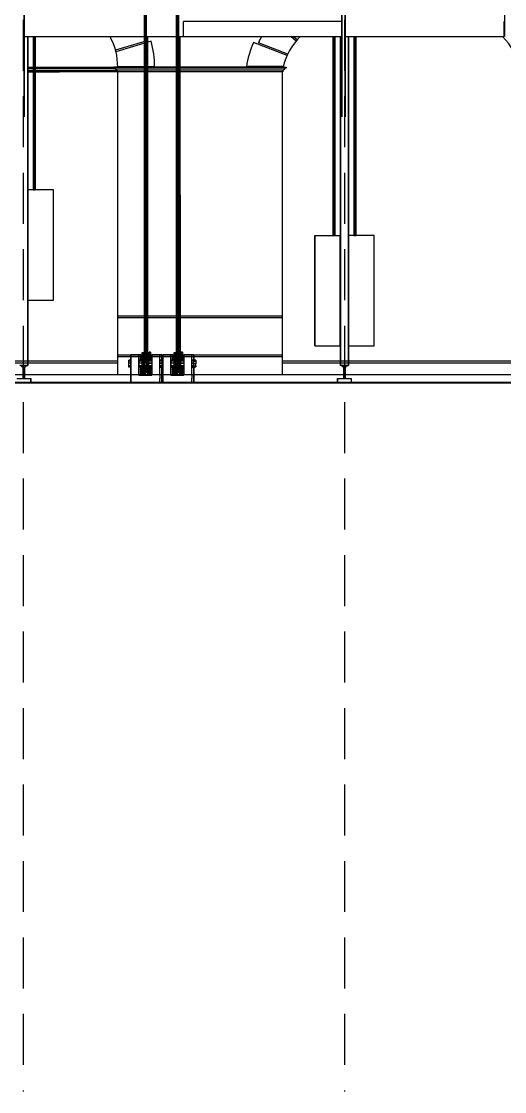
# Model space of a CAD drawing. Extents: x -43 to 90, y 6 to 81.
# Drawn here: x -0.87 to 5.15, y 6.38 to 19.71 of the extents above; entities that cross this region are included whole.
import ezdxf

# ---------------------------------------------------------------- set-up
doc = ezdxf.new("R2010")
doc.units = 0
doc.header["$LTSCALE"] = 0.1
doc.header["$MEASUREMENT"] = 0
doc.linetypes.add('HIDDEN', pattern=[9.525, 6.35, -3.175])
for name, color, linetype in [('cobertura nova', 4, 'CONTINUOUS'), ('hachures cobertura', 252, 'CONTINUOUS'), ('visto', 9, 'CONTINUOUS')]:
    doc.layers.add(name, color=color, linetype=linetype)
doc.layers.add('cortado', color=7, linetype='CONTINUOUS', lineweight=40)

msp = doc.modelspace()

# ---------------------------------------------------------------- linework, layer by layer
at = {"layer": 'cobertura nova'}
for p, q in [((-0.829, 20.402), (-0.829, 18.521)), ((-0.829, 18.521), (-0.829, 20.402)), ((0.671, 15.339), (0.67, 20.395)), ((0.679, 15.461), (0.67, 20.395)), ((0.679, 15.461), (0.678, 20.404)), ((0.678, 20.404), (0.687, 15.461)), ((0.686, 20.415), (0.69, 15.339)), ((0.686, 20.415), (0.687, 15.339)), ((0.689, 20.415), (0.69, 15.339)), ((1.066, 15.339), (1.068, 20.415)), ((1.068, 20.415), (1.07, 15.339)), ((1.07, 15.339), (1.071, 20.415)), ((1.078, 15.461), (1.071, 20.415)), ((1.078, 15.461), (1.079, 20.41)), ((1.085, 15.461), (1.079, 20.41)), ((1.086, 15.339), (1.087, 20.398)), ((1.087, 20.398), (1.089, 15.339)), ((1.09, 20.395), (1.089, 15.339)), ((3.125, 20.402), (3.125, 18.521)), ((3.125, 18.521), (3.125, 20.402)), ((3.165, 20.402), (3.165, 18.521)), ((3.165, 18.521), (3.165, 20.402)), ((0.668, 15.339), (0.667, 20.393)), ((0.671, 15.339), (0.667, 20.393)), ((3.165, 20.377), (3.165, 19.695)), ((5.152, 20.017), (5.152, 19.522)), ((1.152, 19.522), (1.152, 19.711)), ((3.125, 19.711), (1.152, 19.711)), ((3.125, 18.563), (3.125, 19.695)), ((5.145, 19.522), (5.145, 19.711)), ((5.152, 19.711), (5.152, 19.711)), ((5.152, 19.711), (5.152, 19.522)), ((-0.829, 19.522), (0.667, 19.522)), ((-0.787, 15.423), (-0.787, 19.522)), ((-0.787, 19.522), (-0.787, 15.423)), ((-0.717, 19.522), (-0.717, 17.611)), ((-0.717, 19.522), (-0.717, 17.611)), ((-0.714, 17.613), (-0.712, 19.522)), ((-0.714, 19.522), (-0.714, 17.613)), ((-0.706, 17.614), (-0.704, 19.522)), ((-0.706, 19.522), (-0.706, 17.614)), ((-0.698, 19.522), (-0.698, 17.613)), ((-0.698, 17.613), (-0.697, 19.522)), ((-0.695, 19.522), (-0.695, 17.611)), ((0.689, 19.522), (1.067, 19.522)), ((0.691, 19.522), (0.69, 17.756)), ((0.691, 19.522), (0.691, 15.55)), ((0.698, 19.522), (0.691, 15.55)), ((0.699, 15.55), (0.706, 19.522)), ((0.699, 15.55), (0.699, 19.522)), ((0.707, 15.588), (0.71, 19.522)), ((0.707, 15.588), (0.707, 19.522)), ((0.71, 15.588), (0.711, 19.522)), ((1.09, 19.522), (1.152, 19.522)), ((1.091, 19.522), (1.092, 15.55)), ((1.093, 19.522), (1.099, 15.55)), ((1.1, 15.55), (1.099, 19.522)), ((1.101, 19.522), (1.107, 15.588)), ((1.108, 15.588), (1.107, 19.522)), ((1.108, 19.522), (1.111, 15.588)), ((1.111, 15.588), (1.111, 19.522)), ((1.152, 19.522), (3.125, 19.522)), ((3.015, 17.042), (3.015, 19.522)), ((3.017, 19.522), (3.018, 17.044)), ((3.018, 17.044), (3.018, 19.522)), ((3.024, 19.522), (3.026, 17.045)), ((3.026, 17.045), (3.026, 19.522)), ((3.034, 17.044), (3.031, 19.522)), ((3.034, 17.044), (3.034, 19.522)), ((3.037, 17.042), (3.036, 19.522)), ((3.037, 19.522), (3.037, 17.042)), ((3.107, 15.423), (3.107, 19.522)), ((3.107, 19.522), (3.107, 15.423)), ((3.107, 15.423), (3.107, 19.522)), ((3.107, 19.522), (3.107, 15.423)), ((3.107, 19.522), (3.107, 15.423)), ((3.107, 19.522), (3.107, 15.423)), ((3.107, 15.423), (3.107, 19.522)), ((3.107, 19.522), (3.107, 15.423)), ((3.107, 15.423), (3.107, 19.522)), ((3.165, 19.522), (5.145, 19.522)), ((3.207, 15.423), (3.207, 19.522)), ((3.207, 19.522), (3.207, 15.423)), ((3.277, 19.522), (3.276, 17.042)), ((3.276, 19.522), (3.276, 17.042)), ((3.279, 19.522), (3.279, 17.044)), ((3.279, 17.044), (3.282, 19.522)), ((3.287, 19.522), (3.287, 17.045)), ((3.287, 17.045), (3.29, 19.522)), ((3.295, 17.044), (3.296, 19.522)), ((3.295, 19.522), (3.295, 17.044)), ((3.299, 19.522), (3.299, 17.042)), ((5.152, 19.522), (5.152, 19.522)), ((1.09, 18.454), (1.092, 15.55)), ((-0.467, 17.611), (-0.785, 17.611)), ((-0.785, 17.611), (-0.785, 16.237)), ((-0.785, 17.611), (-0.785, 17.611)), ((-0.785, 17.611), (-0.785, 17.611)), ((-0.785, 17.611), (-0.785, 16.237)), ((-0.785, 16.237), (-0.785, 17.611)), ((-0.717, 17.611), (-0.714, 17.613)), ((-0.717, 17.611), (-0.717, 17.611)), ((-0.714, 17.613), (-0.706, 17.614)), ((-0.714, 17.613), (-0.714, 17.611)), ((-0.698, 17.613), (-0.714, 17.613)), ((-0.714, 17.613), (-0.711, 17.611)), ((-0.706, 17.614), (-0.698, 17.613)), ((-0.701, 17.611), (-0.698, 17.613)), ((-0.698, 17.613), (-0.695, 17.611)), ((-0.698, 17.611), (-0.698, 17.613)), ((-0.695, 17.611), (-0.695, 17.611)), ((-0.467, 16.237), (-0.467, 17.611)), ((2.787, 17.042), (2.787, 15.668)), ((2.787, 15.668), (2.787, 17.042)), ((2.787, 17.042), (2.787, 17.042)), ((2.787, 17.042), (2.787, 17.042)), ((2.787, 17.042), (3.105, 17.042)), ((2.787, 17.042), (2.787, 15.668)), ((3.015, 17.042), (3.018, 17.044)), ((3.015, 17.042), (3.015, 17.042)), ((3.018, 17.044), (3.026, 17.045)), ((3.034, 17.044), (3.018, 17.044)), ((3.018, 17.044), (3.018, 17.042)), ((3.018, 17.044), (3.021, 17.042)), ((3.026, 17.045), (3.034, 17.044)), ((3.03, 17.042), (3.034, 17.044)), ((3.034, 17.044), (3.034, 17.042)), ((3.034, 17.044), (3.037, 17.042)), ((3.037, 17.042), (3.037, 17.042)), ((3.105, 15.668), (3.105, 17.042)), ((3.105, 15.668), (3.105, 17.042)), ((3.526, 17.042), (3.208, 17.042)), ((3.208, 17.042), (3.208, 15.668)), ((3.208, 17.042), (3.208, 17.042)), ((3.208, 17.042), (3.208, 17.042)), ((3.208, 17.042), (3.208, 15.668)), ((3.208, 15.668), (3.208, 17.042)), ((3.276, 17.042), (3.279, 17.044)), ((3.276, 17.042), (3.276, 17.042)), ((3.279, 17.044), (3.287, 17.045)), ((3.279, 17.044), (3.279, 17.042)), ((3.295, 17.044), (3.279, 17.044)), ((3.279, 17.044), (3.283, 17.042)), ((3.287, 17.045), (3.295, 17.044)), ((3.292, 17.042), (3.295, 17.044)), ((3.295, 17.044), (3.299, 17.042)), ((3.295, 17.042), (3.295, 17.044)), ((3.299, 17.042), (3.299, 17.042)), ((3.526, 15.668), (3.526, 17.042)), ((-0.785, 16.237), (-0.467, 16.237)), ((-0.785, 16.237), (-0.785, 16.237)), ((-0.785, 16.237), (-0.785, 16.237)), ((2.787, 15.668), (2.787, 15.668)), ((2.787, 15.668), (3.105, 15.668)), ((2.787, 15.668), (2.787, 15.668)), ((3.208, 15.668), (3.526, 15.668)), ((3.208, 15.668), (3.208, 15.668)), ((3.208, 15.668), (3.208, 15.668)), ((0.472, 15.482), (0.472, 15.491)), ((0.499, 15.491), (0.472, 15.491)), ((0.472, 15.454), (0.472, 15.482)), ((0.472, 15.482), (0.499, 15.482)), ((0.494, 15.491), (0.494, 15.492)), ((0.494, 15.492), (0.494, 15.491)), ((0.498, 15.492), (0.494, 15.492)), ((0.494, 15.492), (0.494, 15.491)), ((0.494, 15.491), (0.494, 15.492)), ((0.494, 15.492), (0.498, 15.492)), ((0.498, 15.491), (0.498, 15.558)), ((0.498, 15.558), (0.499, 15.558)), ((0.498, 15.558), (0.498, 15.491)), ((0.499, 15.558), (0.499, 15.558)), ((0.499, 15.558), (0.598, 15.558)), ((0.499, 15.558), (0.499, 15.558)), ((0.499, 15.304), (0.499, 15.558)), ((0.598, 15.558), (0.499, 15.558)), ((0.499, 15.558), (0.499, 15.304)), ((0.523, 15.558), (0.524, 15.558)), ((0.598, 15.558), (0.597, 15.558)), ((0.623, 15.558), (0.598, 15.558)), ((0.598, 15.558), (0.598, 15.304)), ((0.598, 15.304), (0.598, 15.558)), ((0.639, 15.491), (0.598, 15.491)), ((0.598, 15.482), (0.639, 15.482)), ((0.623, 15.491), (0.623, 15.558)), ((0.639, 15.492), (0.623, 15.492)), ((0.623, 15.492), (0.639, 15.492)), ((0.639, 15.588), (0.653, 15.588)), ((0.639, 15.569), (0.639, 15.588)), ((0.639, 15.582), (0.639, 15.588)), ((0.639, 15.582), (0.653, 15.582)), ((0.639, 15.582), (0.639, 15.569)), ((0.639, 15.559), (0.639, 15.582)), ((0.639, 15.582), (0.639, 15.559)), ((0.639, 15.569), (0.639, 15.569)), ((0.639, 15.534), (0.639, 15.569)), ((0.639, 15.569), (0.639, 15.534)), ((0.639, 15.517), (0.639, 15.559)), ((0.639, 15.559), (0.653, 15.559)), ((0.639, 15.559), (0.639, 15.517)), ((0.639, 15.534), (0.639, 15.534)), ((0.639, 15.491), (0.639, 15.534)), ((0.639, 15.534), (0.639, 15.485)), ((0.653, 15.517), (0.639, 15.517)), ((0.639, 15.517), (0.639, 15.466)), ((0.639, 15.466), (0.639, 15.517)), ((0.639, 15.482), (0.639, 15.491)), ((0.639, 15.485), (0.639, 15.485)), ((0.639, 15.485), (0.639, 15.482)), ((0.639, 15.454), (0.639, 15.482)), ((0.653, 15.466), (0.639, 15.466)), ((0.639, 15.466), (0.639, 15.412)), ((0.639, 15.412), (0.639, 15.466)), ((0.653, 15.588), (0.653, 15.582)), ((0.653, 15.582), (0.653, 15.588)), ((0.653, 15.582), (0.653, 15.559)), ((0.653, 15.559), (0.653, 15.582)), ((0.653, 15.559), (0.653, 15.517)), ((0.653, 15.517), (0.653, 15.559)), ((0.653, 15.549), (0.667, 15.549)), ((0.667, 15.545), (0.653, 15.545)), ((0.653, 15.545), (0.667, 15.545)), ((0.667, 15.528), (0.653, 15.528)), ((0.653, 15.517), (0.653, 15.466)), ((0.653, 15.466), (0.653, 15.517)), ((0.667, 15.498), (0.653, 15.498)), ((0.653, 15.498), (0.667, 15.498)), ((0.653, 15.466), (0.653, 15.412)), ((0.653, 15.412), (0.653, 15.466)), ((0.661, 15.584), (0.661, 15.589)), ((0.667, 15.589), (0.661, 15.589)), ((0.661, 15.57), (0.661, 15.589)), ((0.661, 15.589), (0.661, 15.57)), ((0.661, 15.561), (0.661, 15.584)), ((0.661, 15.549), (0.661, 15.57)), ((0.667, 15.57), (0.661, 15.57)), ((0.661, 15.549), (0.661, 15.561)), ((0.661, 15.561), (0.661, 15.561)), ((0.705, 15.55), (0.69, 15.55)), ((0.69, 15.549), (0.705, 15.549)), ((0.705, 15.545), (0.69, 15.545)), ((0.69, 15.545), (0.705, 15.545)), ((0.705, 15.528), (0.69, 15.528)), ((0.705, 15.498), (0.69, 15.498)), ((0.69, 15.498), (0.705, 15.498)), ((0.705, 15.588), (0.705, 15.569)), ((0.705, 15.582), (0.705, 15.588)), ((0.705, 15.588), (0.719, 15.588)), ((0.705, 15.588), (0.705, 15.582)), ((0.705, 15.569), (0.705, 15.588)), ((0.705, 15.559), (0.705, 15.582)), ((0.719, 15.582), (0.705, 15.582)), ((0.705, 15.582), (0.705, 15.559)), ((0.705, 15.569), (0.705, 15.549)), ((0.705, 15.569), (0.705, 15.569)), ((0.705, 15.569), (0.705, 15.569)), ((0.705, 15.517), (0.705, 15.559)), ((0.719, 15.559), (0.705, 15.559)), ((0.705, 15.559), (0.705, 15.517)), ((0.705, 15.559), (0.719, 15.559)), ((0.705, 15.549), (0.705, 15.545)), ((0.705, 15.545), (0.705, 15.549)), ((0.705, 15.545), (0.705, 15.528)), ((0.705, 15.528), (0.705, 15.545)), ((0.705, 15.545), (0.705, 15.545)), ((0.705, 15.534), (0.705, 15.534)), ((0.705, 15.528), (0.705, 15.498)), ((0.719, 15.517), (0.705, 15.517)), ((0.705, 15.517), (0.705, 15.466)), ((0.705, 15.466), (0.705, 15.517)), ((0.705, 15.498), (0.705, 15.498)), ((0.705, 15.498), (0.705, 15.461)), ((0.705, 15.466), (0.719, 15.466)), ((0.705, 15.466), (0.705, 15.412)), ((0.705, 15.412), (0.705, 15.466)), ((0.719, 15.588), (0.719, 15.582)), ((0.719, 15.582), (0.719, 15.588)), ((0.719, 15.559), (0.719, 15.582)), ((0.719, 15.582), (0.719, 15.559)), ((0.719, 15.517), (0.719, 15.559)), ((0.719, 15.559), (0.719, 15.559)), ((0.719, 15.559), (0.719, 15.517)), ((0.727, 15.55), (0.719, 15.55)), ((0.727, 15.537), (0.719, 15.537)), ((0.719, 15.537), (0.727, 15.537)), ((0.719, 15.466), (0.719, 15.517)), ((0.719, 15.517), (0.719, 15.466)), ((0.727, 15.512), (0.719, 15.512)), ((0.719, 15.491), (0.76, 15.491)), ((0.76, 15.491), (0.719, 15.491)), ((0.76, 15.482), (0.719, 15.482)), ((0.719, 15.482), (0.76, 15.482)), ((0.719, 15.412), (0.719, 15.466)), ((0.719, 15.466), (0.719, 15.412)), ((0.727, 15.57), (0.727, 15.589)), ((0.741, 15.589), (0.727, 15.589)), ((0.727, 15.589), (0.727, 15.57)), ((0.727, 15.584), (0.727, 15.589)), ((0.727, 15.561), (0.727, 15.584)), ((0.727, 15.535), (0.727, 15.57)), ((0.741, 15.57), (0.727, 15.57)), ((0.727, 15.561), (0.727, 15.561)), ((0.727, 15.55), (0.727, 15.561)), ((0.727, 15.537), (0.727, 15.55)), ((0.727, 15.512), (0.727, 15.537)), ((0.727, 15.537), (0.727, 15.537)), ((0.741, 15.535), (0.727, 15.535)), ((0.727, 15.535), (0.727, 15.491)), ((0.727, 15.491), (0.727, 15.535)), ((0.727, 15.519), (0.727, 15.519)), ((0.741, 15.57), (0.741, 15.589)), ((0.741, 15.589), (0.741, 15.57)), ((0.741, 15.535), (0.741, 15.57)), ((0.741, 15.57), (0.741, 15.535)), ((0.741, 15.491), (0.741, 15.535)), ((0.741, 15.535), (0.741, 15.491)), ((0.759, 15.492), (0.741, 15.492)), ((0.741, 15.492), (0.759, 15.492)), ((0.759, 15.491), (0.759, 15.558)), ((0.76, 15.558), (0.759, 15.558)), ((0.76, 15.558), (0.76, 15.304)), ((0.858, 15.558), (0.76, 15.558)), ((0.858, 15.558), (0.857, 15.558)), ((0.883, 15.558), (0.858, 15.558)), ((0.858, 15.558), (0.883, 15.558)), ((0.858, 15.304), (0.858, 15.558)), ((0.858, 15.491), (0.886, 15.491)), ((0.886, 15.491), (0.858, 15.491)), ((0.886, 15.482), (0.858, 15.482)), ((0.858, 15.482), (0.886, 15.482)), ((0.883, 15.491), (0.883, 15.558)), ((0.883, 15.558), (0.883, 15.558)), ((0.883, 15.558), (0.883, 15.491)), ((0.895, 15.492), (0.883, 15.492)), ((0.883, 15.492), (0.895, 15.492)), ((0.886, 15.491), (0.886, 15.482)), ((0.886, 15.482), (0.886, 15.491)), ((0.886, 15.491), (0.896, 15.491)), ((0.896, 15.491), (0.886, 15.491)), ((0.886, 15.482), (0.886, 15.482)), ((0.886, 15.454), (0.886, 15.482)), ((0.896, 15.482), (0.886, 15.482)), ((0.886, 15.482), (0.896, 15.482)), ((0.895, 15.492), (0.892, 15.492)), ((0.892, 15.492), (0.892, 15.492)), ((0.895, 15.491), (0.895, 15.558)), ((0.895, 15.558), (0.896, 15.558)), ((0.895, 15.558), (0.895, 15.491)), ((0.896, 15.558), (0.896, 15.558)), ((0.896, 15.558), (0.995, 15.558)), ((0.896, 15.558), (0.896, 15.558)), ((0.896, 15.304), (0.896, 15.558)), ((0.995, 15.558), (0.896, 15.558)), ((0.896, 15.558), (0.896, 15.304)), ((0.995, 15.558), (0.995, 15.304)), ((0.995, 15.304), (0.995, 15.558)), ((1.02, 15.558), (0.995, 15.558)), ((0.995, 15.491), (1.036, 15.491)), ((1.036, 15.491), (0.995, 15.491)), ((1.036, 15.482), (0.995, 15.482)), ((0.995, 15.482), (1.036, 15.482)), ((1.02, 15.491), (1.02, 15.558)), ((1.02, 15.492), (1.036, 15.492)), ((1.036, 15.492), (1.02, 15.492)), ((1.036, 15.588), (1.051, 15.588)), ((1.036, 15.569), (1.036, 15.588)), ((1.036, 15.588), (1.036, 15.582)), ((1.036, 15.582), (1.036, 15.588)), ((1.036, 15.582), (1.051, 15.582)), ((1.036, 15.582), (1.036, 15.559)), ((1.036, 15.559), (1.036, 15.582)), ((1.036, 15.569), (1.036, 15.569)), ((1.036, 15.534), (1.036, 15.569)), ((1.036, 15.559), (1.051, 15.559)), ((1.036, 15.559), (1.036, 15.517)), ((1.036, 15.534), (1.036, 15.534)), ((1.036, 15.491), (1.036, 15.534)), ((1.051, 15.517), (1.036, 15.517)), ((1.036, 15.517), (1.036, 15.466)), ((1.036, 15.517), (1.036, 15.485)), ((1.036, 15.466), (1.036, 15.517)), ((1.036, 15.482), (1.036, 15.491)), ((1.036, 15.485), (1.036, 15.485)), ((1.036, 15.485), (1.036, 15.431)), ((1.036, 15.454), (1.036, 15.482)), ((1.051, 15.466), (1.036, 15.466)), ((1.036, 15.466), (1.036, 15.412)), ((1.036, 15.412), (1.036, 15.466)), ((1.051, 15.588), (1.051, 15.582)), ((1.051, 15.582), (1.051, 15.588)), ((1.051, 15.582), (1.051, 15.559)), ((1.051, 15.559), (1.051, 15.582)), ((1.051, 15.559), (1.051, 15.517)), ((1.051, 15.517), (1.051, 15.559)), ((1.066, 15.549), (1.051, 15.549)), ((1.066, 15.545), (1.051, 15.545)), ((1.051, 15.545), (1.051, 15.528)), ((1.066, 15.528), (1.051, 15.528)), ((1.051, 15.528), (1.066, 15.528)), ((1.051, 15.517), (1.051, 15.466)), ((1.051, 15.466), (1.051, 15.517)), ((1.066, 15.498), (1.051, 15.498)), ((1.051, 15.498), (1.066, 15.498)), ((1.051, 15.466), (1.051, 15.412)), ((1.051, 15.412), (1.051, 15.466)), ((1.059, 15.57), (1.059, 15.589)), ((1.066, 15.589), (1.059, 15.589)), ((1.059, 15.589), (1.059, 15.57)), ((1.059, 15.584), (1.059, 15.589)), ((1.059, 15.561), (1.059, 15.584)), ((1.059, 15.549), (1.059, 15.57)), ((1.066, 15.57), (1.059, 15.57)), ((1.059, 15.549), (1.059, 15.561)), ((1.059, 15.561), (1.059, 15.561)), ((1.102, 15.55), (1.089, 15.55)), ((1.102, 15.549), (1.089, 15.549)), ((1.102, 15.545), (1.089, 15.545)), ((1.102, 15.528), (1.089, 15.528)), ((1.089, 15.528), (1.102, 15.528)), ((1.102, 15.498), (1.089, 15.498)), ((1.089, 15.498), (1.102, 15.498)), ((1.102, 15.588), (1.102, 15.569)), ((1.102, 15.582), (1.102, 15.588)), ((1.102, 15.588), (1.116, 15.588)), ((1.102, 15.588), (1.102, 15.582)), ((1.102, 15.559), (1.102, 15.582)), ((1.116, 15.582), (1.102, 15.582)), ((1.102, 15.582), (1.102, 15.559)), ((1.102, 15.569), (1.102, 15.549)), ((1.102, 15.569), (1.102, 15.569)), ((1.102, 15.517), (1.102, 15.559)), ((1.116, 15.559), (1.102, 15.559)), ((1.102, 15.559), (1.102, 15.517)), ((1.102, 15.549), (1.102, 15.545)), ((1.102, 15.545), (1.102, 15.549)), ((1.102, 15.545), (1.102, 15.528)), ((1.102, 15.528), (1.102, 15.545)), ((1.102, 15.534), (1.102, 15.534)), ((1.102, 15.528), (1.102, 15.498)), ((1.102, 15.498), (1.102, 15.528)), ((1.102, 15.528), (1.102, 15.528)), ((1.116, 15.517), (1.102, 15.517)), ((1.102, 15.517), (1.102, 15.466)), ((1.102, 15.466), (1.102, 15.517)), ((1.102, 15.466), (1.102, 15.498)), ((1.102, 15.498), (1.102, 15.498)), ((1.102, 15.498), (1.102, 15.461)), ((1.102, 15.485), (1.102, 15.485)), ((1.102, 15.466), (1.116, 15.466)), ((1.102, 15.466), (1.102, 15.412)), ((1.102, 15.412), (1.102, 15.466)), ((1.116, 15.588), (1.116, 15.588)), ((1.116, 15.588), (1.116, 15.582)), ((1.116, 15.582), (1.116, 15.588)), ((1.116, 15.559), (1.116, 15.582)), ((1.116, 15.582), (1.116, 15.559)), ((1.116, 15.517), (1.116, 15.559)), ((1.116, 15.559), (1.116, 15.517)), ((1.124, 15.55), (1.116, 15.55)), ((1.124, 15.537), (1.116, 15.537)), ((1.116, 15.466), (1.116, 15.517)), ((1.116, 15.517), (1.116, 15.466)), ((1.124, 15.512), (1.116, 15.512)), ((1.157, 15.491), (1.116, 15.491)), ((1.116, 15.491), (1.157, 15.491)), ((1.116, 15.482), (1.157, 15.482)), ((1.157, 15.482), (1.116, 15.482)), ((1.116, 15.412), (1.116, 15.466)), ((1.116, 15.466), (1.116, 15.412)), ((1.124, 15.57), (1.124, 15.589)), ((1.139, 15.589), (1.124, 15.589)), ((1.124, 15.589), (1.124, 15.57)), ((1.124, 15.584), (1.124, 15.589)), ((1.124, 15.561), (1.124, 15.584)), ((1.124, 15.535), (1.124, 15.57)), ((1.139, 15.57), (1.124, 15.57)), ((1.124, 15.561), (1.124, 15.561)), ((1.124, 15.55), (1.124, 15.561)), ((1.124, 15.537), (1.124, 15.55)), ((1.124, 15.512), (1.124, 15.537)), ((1.139, 15.535), (1.124, 15.535)), ((1.124, 15.535), (1.124, 15.491)), ((1.124, 15.491), (1.124, 15.535)), ((1.124, 15.519), (1.124, 15.519)), ((1.139, 15.57), (1.139, 15.589)), ((1.139, 15.589), (1.139, 15.57)), ((1.139, 15.535), (1.139, 15.57)), ((1.139, 15.57), (1.139, 15.535)), ((1.139, 15.491), (1.139, 15.535)), ((1.139, 15.535), (1.139, 15.491)), ((1.156, 15.492), (1.139, 15.492)), ((1.156, 15.491), (1.156, 15.558)), ((1.157, 15.558), (1.156, 15.558)), ((1.157, 15.558), (1.157, 15.304)), ((1.255, 15.558), (1.157, 15.558)), ((1.255, 15.304), (1.255, 15.558)), ((1.28, 15.558), (1.255, 15.558)), ((1.255, 15.558), (1.28, 15.558)), ((1.283, 15.491), (1.255, 15.491)), ((1.255, 15.491), (1.283, 15.491)), ((1.255, 15.482), (1.283, 15.482)), ((1.283, 15.482), (1.255, 15.482)), ((1.28, 15.491), (1.28, 15.558)), ((1.28, 15.558), (1.28, 15.558)), ((1.28, 15.558), (1.28, 15.491)), ((1.305, 15.492), (1.28, 15.492)), ((1.283, 15.482), (1.283, 15.491)), ((1.283, 15.454), (1.283, 15.482)), ((1.305, 15.476), (1.283, 15.476)), ((1.305, 15.483), (1.305, 15.492)), ((1.305, 15.492), (1.305, 15.476)), ((1.305, 15.476), (1.305, 15.444)), ((-0.847, 15.423), (-0.887, 15.423)), ((-0.863, 15.413), (-0.863, 15.423)), ((-0.863, 15.423), (-0.863, 15.413)), ((-0.863, 15.423), (-0.863, 15.413)), ((-0.863, 15.413), (-0.863, 15.423)), ((-0.863, 15.413), (-0.863, 15.423)), ((-0.863, 15.413), (-0.863, 15.423)), ((-0.863, 15.423), (-0.863, 15.413)), ((-0.863, 15.413), (-0.863, 15.413)), ((-0.863, 15.413), (-0.863, 15.413)), ((-0.863, 15.413), (-0.863, 15.413)), ((-0.863, 15.413), (-0.863, 15.413)), ((-0.863, 15.413), (-0.845, 15.413)), ((-0.863, 15.413), (-0.863, 15.413)), ((-0.863, 15.413), (-0.863, 15.413)), ((-0.827, 15.423), (-0.847, 15.423)), ((-0.845, 15.263), (-0.845, 15.413)), ((-0.845, 15.413), (-0.845, 15.263)), ((-0.845, 15.413), (-0.845, 15.263)), ((-0.845, 15.263), (-0.845, 15.413)), ((-0.845, 15.263), (-0.845, 15.413)), ((-0.845, 15.413), (-0.845, 15.263)), ((-0.811, 15.413), (-0.828, 15.413)), ((-0.828, 15.413), (-0.811, 15.413)), ((-0.828, 15.413), (-0.828, 15.263)), ((-0.828, 15.413), (-0.811, 15.413)), ((-0.811, 15.413), (-0.828, 15.413)), ((-0.787, 15.423), (-0.827, 15.423)), ((-0.827, 15.423), (-0.787, 15.423)), ((-0.811, 15.413), (-0.811, 15.423)), ((-0.811, 15.423), (-0.811, 15.413)), ((0.472, 15.422), (0.472, 15.454)), ((0.499, 15.454), (0.472, 15.454)), ((0.472, 15.406), (0.472, 15.422)), ((0.499, 15.422), (0.472, 15.422)), ((0.472, 15.415), (0.472, 15.406)), ((0.499, 15.406), (0.472, 15.406)), ((0.498, 15.304), (0.498, 15.406)), ((0.498, 15.406), (0.498, 15.304)), ((0.639, 15.454), (0.598, 15.454)), ((0.639, 15.422), (0.598, 15.422)), ((0.639, 15.406), (0.598, 15.406)), ((0.623, 15.304), (0.623, 15.406)), ((0.639, 15.422), (0.639, 15.454)), ((0.639, 15.431), (0.639, 15.431)), ((0.639, 15.406), (0.639, 15.422)), ((0.653, 15.412), (0.639, 15.412)), ((0.639, 15.412), (0.639, 15.362)), ((0.639, 15.362), (0.639, 15.412)), ((0.639, 15.379), (0.639, 15.406)), ((0.639, 15.406), (0.639, 15.379)), ((0.639, 15.379), (0.639, 15.379)), ((0.639, 15.337), (0.639, 15.379)), ((0.639, 15.379), (0.639, 15.337)), ((0.653, 15.362), (0.639, 15.362)), ((0.639, 15.362), (0.639, 15.328)), ((0.639, 15.328), (0.639, 15.362)), ((0.639, 15.337), (0.639, 15.337)), ((0.639, 15.314), (0.639, 15.337)), ((0.69, 15.461), (0.653, 15.461)), ((0.653, 15.461), (0.69, 15.461)), ((0.668, 15.422), (0.653, 15.422)), ((0.653, 15.362), (0.653, 15.412)), ((0.653, 15.412), (0.653, 15.362)), ((0.653, 15.386), (0.668, 15.386)), ((0.653, 15.328), (0.653, 15.362)), ((0.653, 15.362), (0.653, 15.328)), ((0.653, 15.361), (0.668, 15.361)), ((0.668, 15.361), (0.653, 15.361)), ((0.653, 15.348), (0.668, 15.348)), ((0.661, 15.329), (0.661, 15.348)), ((0.661, 15.348), (0.661, 15.339)), ((0.676, 15.339), (0.661, 15.339)), ((0.661, 15.339), (0.661, 15.315)), ((0.661, 15.339), (0.676, 15.339)), ((0.661, 15.315), (0.661, 15.339)), ((0.668, 15.339), (0.671, 15.339)), ((0.687, 15.422), (0.671, 15.422)), ((0.679, 15.339), (0.671, 15.339)), ((0.676, 15.339), (0.676, 15.339)), ((0.676, 15.315), (0.676, 15.339)), ((0.676, 15.339), (0.676, 15.339)), ((0.676, 15.339), (0.676, 15.339)), ((0.676, 15.339), (0.676, 15.315)), ((0.676, 15.329), (0.676, 15.339)), ((0.679, 15.339), (0.679, 15.422)), ((0.679, 15.339), (0.679, 15.422)), ((0.687, 15.339), (0.679, 15.339)), ((0.687, 15.422), (0.687, 15.339)), ((0.69, 15.339), (0.687, 15.339)), ((0.705, 15.461), (0.69, 15.461)), ((0.69, 15.461), (0.705, 15.461)), ((0.705, 15.422), (0.69, 15.422)), ((0.69, 15.386), (0.705, 15.386)), ((0.69, 15.361), (0.705, 15.361)), ((0.705, 15.361), (0.69, 15.361)), ((0.69, 15.348), (0.705, 15.348)), ((0.69, 15.346), (0.691, 15.345)), ((0.691, 15.348), (0.691, 15.345)), ((0.691, 15.348), (0.691, 15.345)), ((0.691, 15.345), (0.699, 15.345)), ((0.699, 15.345), (0.699, 15.348)), ((0.699, 15.345), (0.699, 15.348)), ((0.699, 15.345), (0.705, 15.345)), ((0.705, 15.461), (0.705, 15.461)), ((0.705, 15.461), (0.705, 15.422)), ((0.705, 15.422), (0.705, 15.386)), ((0.705, 15.412), (0.719, 15.412)), ((0.705, 15.412), (0.705, 15.362)), ((0.705, 15.362), (0.705, 15.412)), ((0.705, 15.361), (0.705, 15.386)), ((0.705, 15.386), (0.705, 15.361)), ((0.705, 15.379), (0.705, 15.379)), ((0.705, 15.379), (0.705, 15.379)), ((0.705, 15.362), (0.719, 15.362)), ((0.705, 15.362), (0.705, 15.328)), ((0.705, 15.328), (0.705, 15.362)), ((0.705, 15.361), (0.705, 15.361)), ((0.705, 15.348), (0.705, 15.361)), ((0.705, 15.361), (0.705, 15.348)), ((0.705, 15.352), (0.705, 15.348)), ((0.705, 15.348), (0.705, 15.337)), ((0.705, 15.337), (0.705, 15.337)), ((0.705, 15.314), (0.705, 15.337)), ((0.705, 15.337), (0.705, 15.314)), ((0.719, 15.454), (0.76, 15.454)), ((0.76, 15.454), (0.719, 15.454)), ((0.76, 15.422), (0.719, 15.422)), ((0.719, 15.422), (0.76, 15.422)), ((0.719, 15.362), (0.719, 15.412)), ((0.719, 15.412), (0.719, 15.362)), ((0.719, 15.406), (0.76, 15.406)), ((0.727, 15.4), (0.719, 15.4)), ((0.727, 15.369), (0.719, 15.369)), ((0.719, 15.328), (0.719, 15.362)), ((0.719, 15.362), (0.719, 15.328)), ((0.727, 15.353), (0.719, 15.353)), ((0.727, 15.349), (0.719, 15.349)), ((0.727, 15.406), (0.727, 15.381)), ((0.727, 15.381), (0.727, 15.406)), ((0.741, 15.381), (0.727, 15.381)), ((0.727, 15.381), (0.727, 15.381)), ((0.727, 15.381), (0.727, 15.339)), ((0.727, 15.353), (0.727, 15.369)), ((0.727, 15.364), (0.727, 15.364)), ((0.727, 15.349), (0.727, 15.362)), ((0.727, 15.349), (0.727, 15.353)), ((0.727, 15.353), (0.727, 15.349)), ((0.727, 15.329), (0.727, 15.349)), ((0.741, 15.339), (0.727, 15.339)), ((0.727, 15.339), (0.727, 15.315)), ((0.727, 15.339), (0.727, 15.339)), ((0.727, 15.315), (0.727, 15.339)), ((0.741, 15.381), (0.741, 15.406)), ((0.741, 15.406), (0.741, 15.381)), ((0.741, 15.339), (0.741, 15.381)), ((0.741, 15.381), (0.741, 15.339)), ((0.741, 15.315), (0.741, 15.339)), ((0.759, 15.304), (0.759, 15.406)), ((0.858, 15.454), (0.886, 15.454)), ((0.886, 15.454), (0.858, 15.454)), ((0.886, 15.422), (0.858, 15.422)), ((0.858, 15.422), (0.886, 15.422)), ((0.858, 15.406), (0.886, 15.406)), ((0.87, 15.406), (0.87, 15.406)), ((0.883, 15.304), (0.883, 15.406)), ((0.883, 15.406), (0.883, 15.304)), ((0.886, 15.454), (0.886, 15.422)), ((0.886, 15.454), (0.886, 15.454)), ((0.896, 15.454), (0.886, 15.454)), ((0.886, 15.422), (0.886, 15.454)), ((0.886, 15.422), (0.886, 15.406)), ((0.896, 15.422), (0.886, 15.422)), ((0.886, 15.406), (0.886, 15.415)), ((0.896, 15.406), (0.886, 15.406)), ((0.886, 15.406), (0.896, 15.406)), ((0.895, 15.304), (0.895, 15.406)), ((0.895, 15.406), (0.895, 15.304)), ((1.036, 15.454), (0.995, 15.454)), ((1.036, 15.422), (0.995, 15.422)), ((1.036, 15.406), (0.995, 15.406)), ((0.995, 15.406), (1.036, 15.406)), ((1.02, 15.304), (1.02, 15.406)), ((1.036, 15.422), (1.036, 15.454)), ((1.036, 15.431), (1.036, 15.431)), ((1.036, 15.431), (1.036, 15.379)), ((1.036, 15.406), (1.036, 15.422)), ((1.051, 15.412), (1.036, 15.412)), ((1.036, 15.412), (1.036, 15.362)), ((1.036, 15.362), (1.036, 15.412)), ((1.036, 15.406), (1.036, 15.406)), ((1.036, 15.379), (1.036, 15.406)), ((1.036, 15.379), (1.036, 15.379)), ((1.036, 15.337), (1.036, 15.379)), ((1.036, 15.379), (1.036, 15.362)), ((1.051, 15.362), (1.036, 15.362)), ((1.036, 15.362), (1.036, 15.328)), ((1.036, 15.328), (1.036, 15.362)), ((1.036, 15.337), (1.036, 15.337)), ((1.036, 15.314), (1.036, 15.337)), ((1.089, 15.461), (1.051, 15.461)), ((1.051, 15.461), (1.089, 15.461)), ((1.066, 15.422), (1.051, 15.422)), ((1.051, 15.422), (1.066, 15.422)), ((1.051, 15.362), (1.051, 15.412)), ((1.051, 15.412), (1.051, 15.362)), ((1.051, 15.386), (1.066, 15.386)), ((1.066, 15.386), (1.051, 15.386)), ((1.051, 15.328), (1.051, 15.362)), ((1.051, 15.362), (1.051, 15.328)), ((1.051, 15.361), (1.066, 15.361)), ((1.066, 15.361), (1.051, 15.361)), ((1.066, 15.348), (1.051, 15.348)), ((1.059, 15.329), (1.059, 15.348)), ((1.059, 15.348), (1.059, 15.339)), ((1.073, 15.339), (1.059, 15.339)), ((1.059, 15.339), (1.059, 15.315)), ((1.059, 15.315), (1.059, 15.339)), ((1.066, 15.339), (1.07, 15.339)), ((1.086, 15.422), (1.07, 15.422)), ((1.07, 15.422), (1.086, 15.422)), ((1.07, 15.339), (1.078, 15.339)), ((1.073, 15.315), (1.073, 15.339)), ((1.073, 15.339), (1.073, 15.339)), ((1.073, 15.339), (1.073, 15.339)), ((1.073, 15.339), (1.073, 15.315)), ((1.073, 15.329), (1.073, 15.339)), ((1.078, 15.339), (1.078, 15.422)), ((1.078, 15.339), (1.078, 15.422)), ((1.078, 15.339), (1.086, 15.339)), ((1.086, 15.339), (1.086, 15.422)), ((1.086, 15.339), (1.089, 15.339)), ((1.102, 15.461), (1.089, 15.461)), ((1.089, 15.461), (1.102, 15.461)), ((1.102, 15.422), (1.089, 15.422)), ((1.089, 15.422), (1.102, 15.422)), ((1.089, 15.386), (1.102, 15.386)), ((1.102, 15.386), (1.089, 15.386)), ((1.089, 15.361), (1.102, 15.361)), ((1.102, 15.361), (1.089, 15.361)), ((1.102, 15.348), (1.089, 15.348)), ((1.092, 15.346), (1.089, 15.346)), ((1.089, 15.346), (1.1, 15.346)), ((1.089, 15.346), (1.1, 15.345)), ((1.089, 15.346), (1.092, 15.345)), ((1.092, 15.348), (1.092, 15.346)), ((1.092, 15.348), (1.092, 15.346)), ((1.092, 15.346), (1.1, 15.346)), ((1.092, 15.345), (1.1, 15.345)), ((1.1, 15.346), (1.1, 15.348)), ((1.1, 15.348), (1.1, 15.346)), ((1.1, 15.346), (1.102, 15.346)), ((1.1, 15.346), (1.102, 15.346)), ((1.1, 15.346), (1.1, 15.345)), ((1.102, 15.345), (1.1, 15.345)), ((1.1, 15.345), (1.102, 15.345)), ((1.102, 15.422), (1.102, 15.461)), ((1.102, 15.461), (1.102, 15.461)), ((1.102, 15.461), (1.102, 15.422)), ((1.102, 15.431), (1.102, 15.431)), ((1.102, 15.386), (1.102, 15.422)), ((1.102, 15.422), (1.102, 15.422)), ((1.102, 15.422), (1.102, 15.386)), ((1.102, 15.412), (1.116, 15.412)), ((1.102, 15.412), (1.102, 15.362)), ((1.102, 15.362), (1.102, 15.412)), ((1.102, 15.386), (1.102, 15.386)), ((1.102, 15.361), (1.102, 15.386)), ((1.102, 15.386), (1.102, 15.361)), ((1.102, 15.379), (1.102, 15.379)), ((1.102, 15.362), (1.116, 15.362)), ((1.102, 15.362), (1.102, 15.328)), ((1.102, 15.328), (1.102, 15.362)), ((1.102, 15.361), (1.102, 15.361)), ((1.102, 15.348), (1.102, 15.361)), ((1.102, 15.361), (1.102, 15.348)), ((1.102, 15.348), (1.102, 15.337)), ((1.102, 15.337), (1.102, 15.337)), ((1.102, 15.337), (1.102, 15.314)), ((1.116, 15.454), (1.157, 15.454)), ((1.157, 15.454), (1.116, 15.454)), ((1.157, 15.422), (1.116, 15.422)), ((1.116, 15.422), (1.157, 15.422)), ((1.116, 15.362), (1.116, 15.412)), ((1.116, 15.412), (1.116, 15.362)), ((1.116, 15.406), (1.157, 15.406)), ((1.124, 15.4), (1.116, 15.4)), ((1.116, 15.369), (1.124, 15.369)), ((1.124, 15.369), (1.116, 15.369)), ((1.116, 15.328), (1.116, 15.362)), ((1.116, 15.362), (1.116, 15.328)), ((1.124, 15.353), (1.116, 15.353)), ((1.116, 15.353), (1.124, 15.353)), ((1.124, 15.349), (1.116, 15.349)), ((1.124, 15.406), (1.124, 15.381)), ((1.124, 15.381), (1.124, 15.406)), ((1.124, 15.369), (1.124, 15.4)), ((1.139, 15.381), (1.124, 15.381)), ((1.124, 15.381), (1.124, 15.339)), ((1.124, 15.381), (1.124, 15.381)), ((1.124, 15.369), (1.124, 15.369)), ((1.124, 15.364), (1.124, 15.364)), ((1.124, 15.329), (1.124, 15.349)), ((1.139, 15.339), (1.124, 15.339)), ((1.124, 15.339), (1.124, 15.315)), ((1.124, 15.339), (1.124, 15.339)), ((1.124, 15.315), (1.124, 15.339)), ((1.139, 15.381), (1.139, 15.406)), ((1.139, 15.406), (1.139, 15.381)), ((1.139, 15.339), (1.139, 15.381)), ((1.139, 15.381), (1.139, 15.339)), ((1.139, 15.315), (1.139, 15.339)), ((1.156, 15.304), (1.156, 15.406)), ((1.255, 15.454), (1.283, 15.454)), ((1.283, 15.454), (1.255, 15.454)), ((1.283, 15.422), (1.255, 15.422)), ((1.255, 15.422), (1.283, 15.422)), ((1.255, 15.406), (1.283, 15.406)), ((1.28, 15.304), (1.28, 15.406)), ((1.28, 15.406), (1.28, 15.304)), ((1.283, 15.422), (1.283, 15.454)), ((1.305, 15.444), (1.283, 15.444)), ((1.283, 15.406), (1.283, 15.422)), ((1.283, 15.416), (1.305, 15.416)), ((1.305, 15.416), (1.283, 15.416)), ((1.283, 15.407), (1.305, 15.407)), ((1.305, 15.407), (1.283, 15.407)), ((1.305, 15.416), (1.305, 15.444)), ((1.305, 15.416), (1.305, 15.407)), ((3.107, 15.423), (3.107, 15.423)), ((3.107, 15.423), (3.107, 15.423)), ((3.147, 15.423), (3.107, 15.423)), ((3.107, 15.423), (3.107, 15.423)), ((3.107, 15.423), (3.107, 15.423)), ((3.107, 15.423), (3.107, 15.423)), ((3.107, 15.423), (3.107, 15.423)), ((3.131, 15.423), (3.131, 15.413)), ((3.131, 15.413), (3.131, 15.423)), ((3.131, 15.413), (3.131, 15.423)), ((3.131, 15.413), (3.131, 15.423)), ((3.131, 15.413), (3.131, 15.423)), ((3.131, 15.423), (3.131, 15.413)), ((3.131, 15.423), (3.131, 15.413)), ((3.131, 15.413), (3.148, 15.413)), ((3.131, 15.413), (3.131, 15.413)), ((3.131, 15.413), (3.131, 15.413)), ((3.131, 15.413), (3.131, 15.413)), ((3.131, 15.413), (3.131, 15.413)), ((3.131, 15.413), (3.131, 15.413)), ((3.131, 15.413), (3.131, 15.413)), ((3.131, 15.413), (3.131, 15.413)), ((3.167, 15.423), (3.147, 15.423)), ((3.148, 15.413), (3.148, 15.263)), ((3.148, 15.263), (3.148, 15.413)), ((3.148, 15.263), (3.148, 15.413)), ((3.148, 15.263), (3.148, 15.413)), ((3.148, 15.413), (3.148, 15.263)), ((3.148, 15.413), (3.148, 15.263)), ((3.165, 15.263), (3.165, 15.413)), ((3.165, 15.413), (3.182, 15.413)), ((3.182, 15.413), (3.165, 15.413)), ((3.165, 15.413), (3.182, 15.413)), ((3.182, 15.413), (3.165, 15.413)), ((3.165, 15.413), (3.182, 15.413)), ((3.165, 15.263), (3.165, 15.413)), ((3.165, 15.413), (3.165, 15.263)), ((3.207, 15.423), (3.167, 15.423)), ((3.167, 15.423), (3.207, 15.423)), ((3.182, 15.413), (3.182, 15.423)), ((3.182, 15.423), (3.182, 15.413)), ((-0.924, 15.263), (-0.75, 15.263)), ((-0.75, 15.223), (-0.75, 15.263)), ((-0.75, 15.263), (-0.75, 15.223)), ((-0.75, 15.212), (-0.75, 15.223)), ((-0.75, 15.223), (-0.75, 15.212)), ((0.498, 15.304), (0.498, 15.264)), ((0.498, 15.212), (0.498, 15.264)), ((0.498, 15.264), (0.498, 15.212)), ((0.498, 15.212), (0.499, 15.212)), ((0.499, 15.264), (0.499, 15.304)), ((0.499, 15.304), (0.499, 15.264)), ((0.499, 15.212), (0.499, 15.264)), ((0.499, 15.264), (0.499, 15.212)), ((0.499, 15.212), (0.499, 15.212)), ((0.499, 15.212), (0.598, 15.212)), ((0.598, 15.212), (0.499, 15.212)), ((0.499, 15.212), (0.499, 15.212)), ((0.598, 15.304), (0.759, 15.304)), ((0.759, 15.304), (0.598, 15.304)), ((0.598, 15.304), (0.76, 15.304)), ((0.76, 15.304), (0.598, 15.304)), ((0.598, 15.212), (0.76, 15.212)), ((0.76, 15.212), (0.598, 15.212)), ((0.759, 15.304), (0.623, 15.304)), ((0.623, 15.304), (0.759, 15.304)), ((0.759, 15.304), (0.623, 15.304)), ((0.623, 15.304), (0.759, 15.304)), ((0.653, 15.328), (0.639, 15.328)), ((0.639, 15.328), (0.639, 15.309)), ((0.639, 15.309), (0.639, 15.328)), ((0.639, 15.309), (0.639, 15.314)), ((0.639, 15.314), (0.639, 15.309)), ((0.639, 15.309), (0.653, 15.309)), ((0.653, 15.309), (0.653, 15.328)), ((0.653, 15.328), (0.653, 15.309)), ((0.661, 15.329), (0.661, 15.329)), ((0.661, 15.31), (0.661, 15.329)), ((0.676, 15.315), (0.661, 15.315)), ((0.661, 15.315), (0.661, 15.315)), ((0.661, 15.315), (0.661, 15.31)), ((0.661, 15.315), (0.676, 15.315)), ((0.661, 15.31), (0.661, 15.315)), ((0.676, 15.31), (0.661, 15.31)), ((0.676, 15.31), (0.676, 15.329)), ((0.676, 15.315), (0.676, 15.315)), ((0.676, 15.31), (0.676, 15.315)), ((0.676, 15.315), (0.676, 15.31)), ((0.705, 15.328), (0.719, 15.328)), ((0.705, 15.328), (0.705, 15.309)), ((0.705, 15.309), (0.705, 15.328)), ((0.705, 15.314), (0.705, 15.314)), ((0.705, 15.309), (0.705, 15.314)), ((0.705, 15.314), (0.705, 15.314)), ((0.705, 15.314), (0.705, 15.309)), ((0.719, 15.309), (0.705, 15.309)), ((0.719, 15.309), (0.719, 15.328)), ((0.719, 15.328), (0.719, 15.309)), ((0.727, 15.31), (0.727, 15.329)), ((0.727, 15.329), (0.727, 15.329)), ((0.741, 15.315), (0.727, 15.315)), ((0.727, 15.315), (0.727, 15.31)), ((0.727, 15.31), (0.727, 15.315)), ((0.741, 15.31), (0.727, 15.31)), ((0.741, 15.31), (0.741, 15.315)), ((0.741, 15.315), (0.741, 15.31)), ((0.76, 15.212), (0.858, 15.212)), ((0.858, 15.304), (0.858, 15.264)), ((0.858, 15.212), (0.858, 15.264)), ((0.858, 15.212), (0.883, 15.212)), ((0.883, 15.212), (0.858, 15.212)), ((0.883, 15.264), (0.883, 15.304)), ((0.883, 15.304), (0.883, 15.264)), ((0.883, 15.212), (0.883, 15.264)), ((0.883, 15.264), (0.883, 15.212)), ((0.883, 15.212), (0.883, 15.212)), ((0.895, 15.304), (0.895, 15.264)), ((0.895, 15.212), (0.895, 15.264)), ((0.895, 15.264), (0.895, 15.212)), ((0.895, 15.212), (0.896, 15.212)), ((0.896, 15.264), (0.896, 15.304)), ((0.896, 15.304), (0.896, 15.264)), ((0.896, 15.212), (0.896, 15.264)), ((0.896, 15.264), (0.896, 15.212)), ((0.896, 15.212), (0.896, 15.212)), ((0.896, 15.212), (0.995, 15.212)), ((0.995, 15.212), (0.896, 15.212)), ((0.896, 15.212), (0.896, 15.212)), ((0.995, 15.304), (1.156, 15.304)), ((1.156, 15.304), (0.995, 15.304)), ((0.995, 15.304), (1.157, 15.304)), ((1.157, 15.304), (0.995, 15.304)), ((0.995, 15.212), (1.157, 15.212)), ((1.157, 15.212), (0.995, 15.212)), ((1.156, 15.304), (1.02, 15.304)), ((1.02, 15.304), (1.156, 15.304)), ((1.156, 15.304), (1.02, 15.304)), ((1.02, 15.304), (1.156, 15.304)), ((1.051, 15.328), (1.036, 15.328)), ((1.036, 15.328), (1.036, 15.309)), ((1.036, 15.309), (1.036, 15.328)), ((1.036, 15.314), (1.036, 15.314)), ((1.036, 15.309), (1.036, 15.314)), ((1.036, 15.309), (1.051, 15.309)), ((1.051, 15.309), (1.051, 15.328)), ((1.051, 15.328), (1.051, 15.309)), ((1.059, 15.329), (1.059, 15.329)), ((1.059, 15.31), (1.059, 15.329)), ((1.073, 15.315), (1.059, 15.315)), ((1.059, 15.315), (1.059, 15.31)), ((1.059, 15.31), (1.059, 15.315)), ((1.073, 15.31), (1.059, 15.31)), ((1.073, 15.31), (1.073, 15.329)), ((1.073, 15.31), (1.073, 15.315)), ((1.073, 15.315), (1.073, 15.31)), ((1.102, 15.328), (1.116, 15.328)), ((1.102, 15.328), (1.102, 15.309)), ((1.102, 15.309), (1.102, 15.328)), ((1.102, 15.314), (1.102, 15.314)), ((1.102, 15.309), (1.102, 15.314)), ((1.102, 15.314), (1.102, 15.309)), ((1.102, 15.309), (1.116, 15.309)), ((1.116, 15.309), (1.116, 15.328)), ((1.116, 15.328), (1.116, 15.309)), ((1.124, 15.31), (1.124, 15.329)), ((1.124, 15.329), (1.124, 15.329)), ((1.139, 15.315), (1.124, 15.315)), ((1.124, 15.315), (1.124, 15.31)), ((1.124, 15.31), (1.124, 15.315)), ((1.139, 15.31), (1.124, 15.31)), ((1.139, 15.31), (1.139, 15.315)), ((1.139, 15.315), (1.139, 15.31)), ((1.157, 15.212), (1.255, 15.212)), ((1.255, 15.304), (1.255, 15.264)), ((1.255, 15.212), (1.255, 15.264)), ((1.255, 15.212), (1.28, 15.212)), ((1.28, 15.212), (1.255, 15.212)), ((1.28, 15.264), (1.28, 15.304)), ((1.28, 15.304), (1.28, 15.264)), ((1.28, 15.212), (1.28, 15.264)), ((1.28, 15.264), (1.28, 15.212)), ((1.28, 15.212), (1.28, 15.212)), ((3.07, 15.223), (3.07, 15.263)), ((3.07, 15.263), (3.07, 15.223)), ((3.07, 15.263), (3.07, 15.263)), ((3.07, 15.263), (3.07, 15.263)), ((3.07, 15.263), (3.07, 15.223)), ((3.07, 15.263), (3.07, 15.263)), ((3.07, 15.263), (3.243, 15.263)), ((3.07, 15.263), (3.07, 15.223)), ((3.07, 15.223), (3.07, 15.263)), ((3.07, 15.263), (3.07, 15.263)), ((3.07, 15.263), (3.07, 15.263)), ((3.07, 15.223), (3.07, 15.263)), ((3.07, 15.212), (3.07, 15.223)), ((3.07, 15.223), (3.07, 15.212)), ((3.07, 15.223), (3.07, 15.212)), ((3.07, 15.223), (3.07, 15.212)), ((3.07, 15.212), (3.07, 15.223)), ((3.07, 15.212), (3.07, 15.223)), ((3.243, 15.263), (3.243, 15.223)), ((3.243, 15.223), (3.243, 15.212))]:
    msp.add_line(p, q, dxfattribs=at)
at = {"layer": 'cortado'}
msp.add_line((-42.83, 15.212), (49.005, 15.212), dxfattribs=at)
at = {"layer": 'hachures cobertura', "linetype": 'HIDDEN'}
for p, q in [((-0.843, 34.018), (-0.843, 6.381)), ((3.157, 34.018), (3.157, 6.381))]:
    msp.add_line(p, q, dxfattribs=at)
at = {"layer": 'visto'}
for p, q in [((0.249, 19.522), (0.239, 19.515)), ((0.686, 19.466), (0.307, 19.352)), ((0.749, 19.464), (0.312, 19.332)), ((2.555, 19.465), (2.489, 19.522)), ((2.568, 19.48), (2.52, 19.522)), ((2.443, 19.284), (2.024, 19.448)), ((2.451, 19.303), (2.087, 19.445)), ((-0.787, 19.142), (0.334, 19.142)), ((-0.787, 19.13), (0.287, 19.13)), ((-0.787, 19.102), (0.32, 19.102)), ((-0.787, 19.092), (-0.391, 19.092)), ((-0.787, 19.082), (-0.391, 19.082)), ((0.327, 19.092), (-0.391, 19.092)), ((0.334, 19.082), (-0.391, 19.082)), ((2.394, 19.142), (0.287, 19.142)), ((2.419, 19.13), (0.299, 19.13)), ((2.398, 19.102), (0.327, 19.102)), ((2.391, 19.082), (0.327, 19.082)), ((0.334, 19.147), (0.794, 19.147)), ((0.334, 15.312), (0.334, 19.082)), ((0.334, 15.312), (0.334, 19.082)), ((2.395, 19.147), (1.937, 19.147)), ((2.384, 15.312), (2.384, 19.082)), ((2.394, 19.142), (2.431, 19.142)), ((0.334, 16.042), (2.384, 16.042)), ((0.334, 16.022), (2.384, 16.022)), ((-1.116, 15.482), (0.334, 15.482)), ((0.334, 15.557), (2.384, 15.557)), ((0.334, 15.537), (2.384, 15.537)), ((2.385, 15.482), (5.342, 15.482)), ((-1.116, 15.457), (0.334, 15.457)), ((2.385, 15.457), (5.342, 15.457)), ((-39.742, 15.312), (47.211, 15.312))]:
    msp.add_line(p, q, dxfattribs=at)
for points in [[(0.287, 19.142), (0.287, 19.13), (0.299, 19.13), (0.299, 19.123), (0.306, 19.123), (0.306, 19.116), (0.313, 19.116), (0.313, 19.109), (0.32, 19.109), (0.32, 19.102), (0.327, 19.102), (0.327, 19.082), (0.334, 19.082)], [(2.431, 19.142), (2.431, 19.13), (2.419, 19.13), (2.419, 19.123), (2.412, 19.123), (2.412, 19.116), (2.405, 19.116), (2.405, 19.109), (2.398, 19.109), (2.398, 19.102), (2.391, 19.102), (2.391, 19.082), (2.384, 19.082)]]:
    msp.add_lwpolyline(points, dxfattribs=at)
for centre, radius, start, end in [((-0.391, 19.157), 0.725, 358.8365, 30.2162), ((-0.391, 19.142), 1.185, 0.2359, 15.7575), ((3.152, 18.966), 1.168, 151.5726, 155.7578), ((3.152, 18.966), 0.778, 134.3807, 166.9052), ((4.581, 18.966), 0.778, 13.0948, 45.6193), ((3.104, 18.976), 1.179, 156.383, 171.6828)]:
    msp.add_arc(centre, radius, start, end, dxfattribs=at)

doc.saveas('drawing.dxf')
